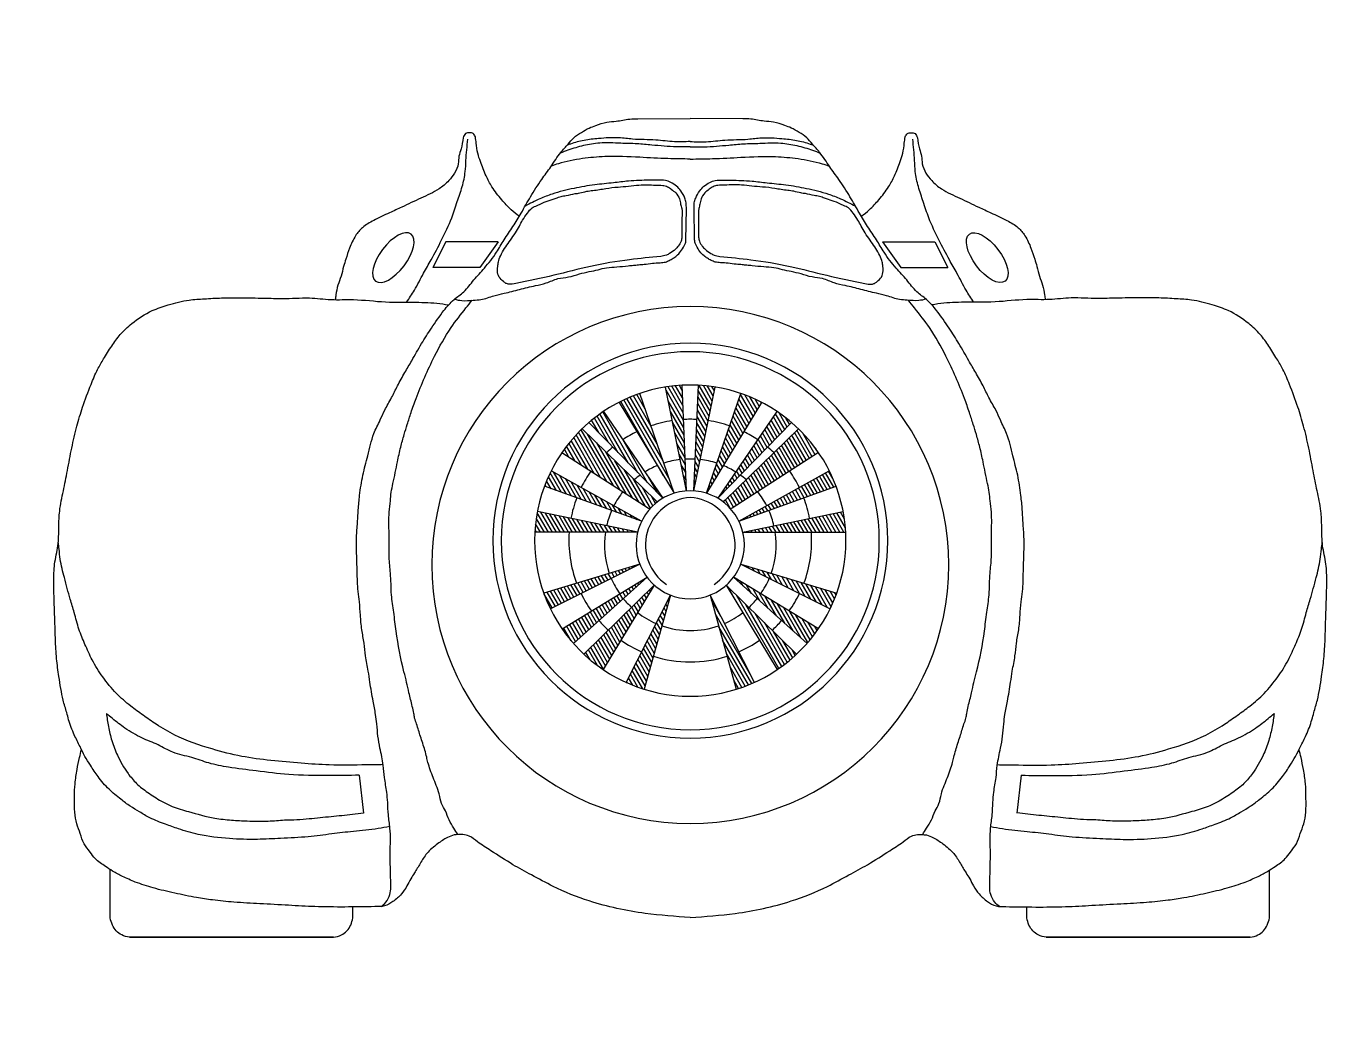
# Paper-space layout 'Layout1' of a CAD drawing. Header units: inches. Extents: x 0 to 10.5, y 0 to 8.
# The model-space entities are those that its viewports show. They can reach past a viewport. Long polylines and large blocks are cut down to what shows.
import ezdxf

# ---------------------------------------------------------------- set-up
doc = ezdxf.new("R2010")
doc.units = ezdxf.units.IN
doc.header["$MEASUREMENT"] = 0
doc.layers.add('$VPORT', color=7, linetype='Continuous')
doc.layers.add('Batmobile', color=7, linetype='Continuous')
doc.layers.get('$VPORT').off()
pattern_1 = [(120, (-623.92912, -27.08226), (-0.21650635, -0.125), [])]

# ---------------------------------------------------------------- blocks, each defined once
blk = doc.blocks.new('A$C385C0268')
at = {"layer": 'Batmobile'}
h = blk.add_hatch(dxfattribs=at)
h.set_pattern_fill('ANSI31', color=256, scale=2, angle=75, style=0)
h.set_pattern_definition(pattern_1)
h.paths.add_polyline_path([(44.578, 24.743), (41.369, 18.436, 0.031214), (42.681, 17.938)])
h.paths.add_polyline_path([(43.404, 25.466), (38.324, 20.469, 0.039775), (39.721, 19.356)])
h.paths.add_polyline_path([(42.883, 26.033), (36.737, 22.314, 0.029824), (37.561, 21.256)])
h.paths.add_polyline_path([(42.356, 26.987), (35.422, 24.881, 0.027366), (35.901, 23.747)])
h.paths.add_polyline_path([(34.959, 30.789, 0.033551), (34.776, 29.292), (42.206, 29.292)])
h.paths.add_polyline_path([(35.962, 33.743, 0.027418), (35.469, 32.614), (42.487, 30.08)])
h.paths.add_polyline_path([(39.739, 38.022, 0.029483), (38.684, 37.22), (44.022, 31.749, -0.00015), (44.024, 31.75)])
h.paths.add_polyline_path([(42.353, 39.321, 0.036164), (40.858, 38.683), (44.845, 32.114)])
h.paths.add_polyline_path([(45.411, 39.915, 0.026854), (44.211, 39.787), (45.739, 32.282)])
h.paths.add_polyline_path([(47.805, 39.787, 0.026854), (46.605, 39.915), (46.277, 32.282)])
h = blk.add_hatch(dxfattribs=at)
h.set_pattern_fill('ANSI31', color=256, scale=2, angle=75, style=0)
h.set_pattern_definition(pattern_1)
h.paths.add_polyline_path([(51.158, 38.683, 0.036164), (49.663, 39.321), (47.171, 32.114)])
h.paths.add_polyline_path([(53.332, 37.22, 0.029483), (52.277, 38.022), (47.992, 31.75, -0.00015), (47.994, 31.749)])
h.paths.add_polyline_path([(56.547, 32.614, 0.027418), (56.054, 33.743), (49.529, 30.08)])
h = blk.add_hatch(dxfattribs=at)
h.set_pattern_fill('ANSI31', color=256, scale=2, angle=75, style=0)
h.set_pattern_definition(pattern_1)
h.paths.add_polyline_path([(38.194, 36.774, 0.050411), (36.733, 35.046), (42.984, 31.043), (43.082, 30.974, -0.048257), (43.633, 31.487), (43.484, 31.62)])
h.paths.add_polyline_path([(55.283, 35.046, 0.050411), (53.822, 36.774), (48.532, 31.62), (48.39, 31.482, -0.047009), (48.927, 30.982), (49.032, 31.043)])
h = blk.add_hatch(dxfattribs=at)
h.set_pattern_fill('ANSI31', color=256, scale=2, angle=75, style=0)
h.set_pattern_definition(pattern_1)
h.paths.add_polyline_path([(49.66, 26.987), (56.115, 23.747, 0.027366), (56.594, 24.881)])
h.paths.add_polyline_path([(49.133, 26.033), (54.455, 21.256, 0.029824), (55.279, 22.314)])
h.paths.add_polyline_path([(48.613, 25.466), (52.295, 19.356, 0.039775), (53.692, 20.469)])
h.paths.add_polyline_path([(57.057, 30.789), (49.81, 29.292), (57.24, 29.292, 0.033551)])
h.paths.add_polyline_path([(47.438, 24.743), (49.335, 17.938, 0.031214), (50.647, 18.436)])
for p, q in [((42.213, 59.184), (46.008, 59.207)), ((49.804, 59.184), (46.008, 59.207)), ((28.334, 50.298), (27.397, 48.425)), ((32.117, 50.298), (28.334, 50.298)), ((32.117, 50.298), (30.793, 48.425)), ((59.899, 50.298), (61.223, 48.425)), ((59.899, 50.298), (63.682, 50.298)), ((63.682, 50.298), (64.62, 48.425)), ((30.793, 48.425), (27.397, 48.425)), ((61.223, 48.425), (64.62, 48.425)), ((44.845, 32.114), (42.353, 39.321)), ((45.739, 32.282), (44.211, 39.787)), ((45.739, 32.282), (45.411, 39.915)), ((46.277, 32.282), (46.605, 39.915)), ((46.277, 32.282), (47.805, 39.787)), ((47.171, 32.114), (49.663, 39.321)), ((40.858, 38.683), (44.845, 32.114)), ((51.158, 38.683), (47.171, 32.114)), ((38.684, 37.22), (44.022, 31.749)), ((39.739, 38.022), (44.024, 31.75)), ((52.277, 38.022), (47.992, 31.75)), ((53.332, 37.22), (47.994, 31.749)), ((38.194, 36.774), (43.484, 31.62)), ((53.822, 36.774), (48.532, 31.62)), ((36.733, 35.046), (42.984, 31.043)), ((55.283, 35.046), (49.032, 31.043)), ((42.487, 30.08), (35.962, 33.743)), ((49.529, 30.08), (56.054, 33.743)), ((42.487, 30.08), (35.469, 32.614)), ((49.529, 30.08), (56.547, 32.614)), ((43.484, 31.62), (43.633, 31.487)), ((48.532, 31.62), (48.39, 31.482)), ((42.206, 29.292), (34.959, 30.789)), ((42.984, 31.043), (43.082, 30.974)), ((49.032, 31.043), (48.927, 30.982)), ((49.81, 29.292), (57.057, 30.789)), ((42.206, 29.292), (34.776, 29.292)), ((49.81, 29.292), (57.24, 29.292)), ((42.356, 26.987), (35.422, 24.881)), ((42.356, 26.987), (35.901, 23.747)), ((49.66, 26.987), (56.115, 23.747)), ((49.66, 26.987), (56.594, 24.881)), ((36.737, 22.314), (42.883, 26.033)), ((42.883, 26.033), (37.561, 21.256)), ((55.279, 22.314), (49.133, 26.033)), ((49.133, 26.033), (54.455, 21.256)), ((38.324, 20.469), (43.404, 25.466)), ((43.404, 25.466), (39.721, 19.356)), ((53.692, 20.469), (48.613, 25.466)), ((48.613, 25.466), (52.295, 19.356)), ((41.369, 18.436), (44.578, 24.743)), ((44.578, 24.743), (42.681, 17.938)), ((50.647, 18.436), (47.438, 24.743)), ((47.438, 24.743), (49.335, 17.938)), ((22.084, 11.72), (22.393, 8.98)), ((69.932, 11.72), (69.624, 8.98)), ((4.079, 1.403), (4.079, 4.897)), ((87.874, 1.403), (87.874, 4.857)), ((21.619, 1.403), (21.619, 2.196)), ((70.334, 1.403), (70.334, 2.197)), ((20.22, 0), (5.479, 0)), ((5.479, 0), (20.22, 0)), ((71.734, 0), (86.475, 0)), ((86.475, 0), (71.734, 0))]:
    blk.add_line(p, q, dxfattribs=at)
for centre, radius, start, end in [((46.008, 26.927), 18.685, 90, 270), ((46.008, 26.927), 18.685, 270, 90), ((46.008, 28.683), 14.274, 90, 270), ((46.008, 28.683), 14.274, 270, 90), ((46.008, 28.68), 13.665, 90, 270), ((46.008, 28.68), 13.665, 270, 90), ((46.008, 28.683), 11.248, 90, 270), ((46.008, 28.683), 11.248, 270, 90), ((46.008, 28.683), 8.774, 98.54078, 108.92953), ((46.008, 28.683), 8.774, 90, 93.20566), ((46.008, 28.683), 8.774, 86.79434, 90), ((46.008, 28.683), 8.774, 71.07047, 81.45922), ((46.008, 28.683), 8.774, 116.11348, 123.74065), ((46.008, 28.683), 8.774, 56.25935, 63.88652), ((46.008, 28.683), 8.774, 129.59144, 133.51229), ((46.008, 28.683), 8.774, 46.48771, 50.40856), ((46.008, 28.382), 6.205, 96.75262, 107.95816), ((46.008, 28.382), 6.205, 90, 93.39541), ((46.008, 28.382), 6.205, 86.60459, 90), ((46.008, 28.382), 6.205, 72.04184, 83.24738), ((46.008, 28.683), 8.774, 145.03504, 153.9916), ((46.008, 28.382), 6.205, 125.67651, 130.58575), ((46.008, 28.382), 6.205, 112.51643, 121.92237), ((46.008, 28.382), 6.205, 58.07763, 67.48357), ((46.008, 28.382), 6.205, 49.41425, 54.32349), ((46.008, 28.683), 8.774, 26.0084, 34.96496), ((46.008, 28.683), 8.774, 159.37634, 169.45764), ((46.008, 28.382), 6.205, 141.71681, 152.92867), ((46.008, 28.382), 3.909, 90, 270), ((46.204, 28.368), 3.434, 93.26795, 236.05778), ((46.008, 28.382), 3.909, 270, 90), ((45.812, 28.368), 3.434, 303.94222, 86.73205), ((46.008, 28.382), 6.205, 27.07133, 38.28319), ((46.008, 28.683), 8.774, 10.54236, 20.62366), ((46.008, 28.382), 6.205, 156.43421, 167.19688), ((46.008, 28.382), 6.205, 12.80312, 23.56579), ((46.008, 28.683), 8.774, 176.01971, 200.56429), ((46.008, 28.382), 6.205, 171.56166, 199.41419), ((46.008, 28.382), 6.205, 340.58581, 8.43834), ((46.008, 28.683), 8.774, 339.43571, 3.98029), ((46.008, 28.382), 6.205, 203.02798, 214.7965), ((46.008, 28.382), 6.205, 325.2035, 336.97202), ((46.008, 28.683), 8.774, 205.85119, 215.42531), ((46.008, 28.683), 8.774, 324.57469, 334.14881), ((46.008, 28.382), 6.205, 218.77244, 226.85612), ((46.008, 28.382), 6.205, 313.14388, 321.22756), ((46.008, 28.683), 8.774, 221.15809, 227.57997), ((46.008, 28.382), 6.205, 232.20724, 246.50019), ((46.008, 28.382), 6.205, 293.49981, 307.79276), ((46.008, 28.683), 8.774, 312.42003, 318.84191), ((46.008, 28.382), 6.205, 250.72076, 270), ((46.008, 28.382), 6.205, 270, 289.27924), ((46.008, 28.683), 8.774, 235.19888, 246.38004), ((46.008, 28.683), 8.774, 293.61996, 304.80112), ((46.008, 28.683), 8.774, 252.3357, 270), ((46.008, 28.683), 8.774, 270, 287.6643)]:
    blk.add_arc(centre, radius, start, end, dxfattribs=at)
at = {"layer": 'Batmobile', "extrusion": (0, 0, -1)}
blk.add_ellipse((24.543, 49.148), major_axis=(-1.288, -1.701), ratio=0.457684, dxfattribs=at)
at = {"layer": 'Batmobile'}
blk.add_ellipse((67.473, 49.148), major_axis=(1.288, -1.701), ratio=0.457684, dxfattribs=at)
for points in [[(24.135, 9.757), (24.068, 10.49), (23.908, 11.551), (23.816, 12.439), (23.58, 13.677), (23.433, 14.54), (23.348, 15.428), (23.26, 16.114), (23.083, 17.069), (22.852, 18.452), (22.73, 19.249), (22.536, 20.352), (22.431, 21.261), (22.267, 22.241), (22.166, 23.297), (22.09, 24.257), (21.997, 25.005), (21.93, 26.468), (21.891, 27.755), (21.88, 28.808), (21.944, 29.855), (22.008, 30.912), (22.109, 31.955), (22.343, 33.417), (22.693, 34.825), (23.138, 36.421), (23.592, 37.408), (23.92, 38.112), (24.419, 39.024), (24.848, 39.882), (25.376, 40.838), (25.875, 41.694), (26.586, 42.928), (27.294, 44.045), (28.206, 45.326), (28.932, 46.115), (29.629, 46.685), (30.363, 47.531), (31.122, 48.391), (32.001, 49.538), (32.548, 50.435), (33.193, 51.388), (33.785, 52.371), (34.462, 53.552), (35.267, 54.8), (35.926, 55.72), (36.66, 56.762), (37.177, 57.351), (37.595, 57.813), (38.142, 58.208), (38.705, 58.521), (39.177, 58.703), (39.982, 58.949), (40.656, 59.012), (41.628, 59.169), (42.213, 59.184)], [(67.881, 9.757), (67.948, 10.49), (68.108, 11.551), (68.2, 12.439), (68.437, 13.677), (68.583, 14.54), (68.668, 15.428), (68.756, 16.114), (68.933, 17.069), (69.164, 18.452), (69.286, 19.249), (69.48, 20.352), (69.585, 21.261), (69.749, 22.241), (69.85, 23.297), (69.926, 24.257), (70.019, 25.005), (70.086, 26.468), (70.125, 27.755), (70.136, 28.808), (70.072, 29.855), (70.008, 30.912), (69.907, 31.955), (69.674, 33.417), (69.323, 34.825), (68.878, 36.421), (68.424, 37.408), (68.096, 38.112), (67.597, 39.024), (67.169, 39.882), (66.64, 40.838), (66.141, 41.694), (65.43, 42.928), (64.722, 44.045), (63.81, 45.326), (63.084, 46.115), (62.387, 46.685), (61.654, 47.531), (60.894, 48.391), (60.015, 49.538), (59.468, 50.435), (58.824, 51.388), (58.232, 52.371), (57.554, 53.552), (56.749, 54.8), (56.09, 55.72), (55.356, 56.762), (54.839, 57.351), (54.422, 57.813), (53.874, 58.208), (53.312, 58.521), (52.839, 58.703), (52.034, 58.949), (51.36, 59.012), (50.388, 59.169), (49.804, 59.184)], [(30.472, 57.878), (30.313, 58.115), (30.053, 58.184), (29.758, 58.115), (29.589, 57.814)], [(61.544, 57.878), (61.703, 58.115), (61.963, 58.184), (62.258, 58.115), (62.428, 57.814)], [(25.507, 45.921), (26.071, 46.793), (26.729, 48.016), (27.279, 48.983), (28.031, 50.423), (28.764, 52.024), (29.166, 53.199), (29.52, 54.284), (29.741, 55.37), (29.795, 56.175), (29.927, 57.707)], [(33.651, 52.138), (33.066, 52.607), (32.377, 53.338), (31.674, 54.266), (31.245, 55.068), (30.844, 56.088), (30.647, 56.699), (30.535, 57.429), (30.472, 57.878)], [(58.365, 52.138), (58.95, 52.607), (59.639, 53.338), (60.342, 54.266), (60.771, 55.068), (61.172, 56.088), (61.369, 56.699), (61.481, 57.429), (61.544, 57.878)], [(66.51, 45.921), (65.945, 46.793), (65.287, 48.016), (64.737, 48.983), (63.985, 50.423), (63.253, 52.024), (62.85, 53.199), (62.496, 54.284), (62.275, 55.37), (62.222, 56.175), (62.089, 57.707)], [(37.683, 53.775), (38.019, 53.823), (38.52, 53.946), (38.964, 54.005), (39.439, 54.069), (39.899, 54.149), (40.784, 54.255), (41.553, 54.321), (42.297, 54.394), (42.905, 54.416), (43.51, 54.39), (44.013, 54.375), (44.362, 54.277), (44.635, 54.095), (44.956, 53.822), (45.223, 53.394), (45.31, 53.02), (45.391, 52.698), (45.405, 52.035)], [(45.721, 53.117), (45.616, 53.449), (45.325, 53.971), (45.017, 54.316), (44.596, 54.579), (44.21, 54.728), (43.623, 54.75)], [(46.295, 53.117), (46.4, 53.449), (46.691, 53.971), (46.999, 54.316), (47.421, 54.579), (47.806, 54.728), (48.393, 54.75)], [(54.334, 53.775), (53.997, 53.823), (53.496, 53.946), (53.052, 54.005), (52.577, 54.069), (52.117, 54.149), (51.232, 54.255), (50.463, 54.321), (49.719, 54.394), (49.111, 54.416), (48.506, 54.39), (48.003, 54.375), (47.654, 54.277), (47.381, 54.095), (47.06, 53.822), (46.793, 53.394), (46.706, 53.02), (46.626, 52.698), (46.611, 52.035)], [(34.929, 52.912), (35.155, 53.022), (35.745, 53.262), (36.303, 53.442), (36.665, 53.575), (37.049, 53.642), (37.683, 53.775)], [(57.087, 52.912), (56.861, 53.022), (56.271, 53.262), (55.713, 53.442), (55.351, 53.575), (54.967, 53.642), (54.334, 53.775)], [(32.682, 47.286), (32.508, 47.419), (32.193, 47.743), (32.069, 48.197), (32.101, 48.596), (32.158, 48.938), (32.367, 49.43), (32.67, 49.924), (33.009, 50.416), (33.37, 50.939), (33.654, 51.429), (33.888, 51.857), (34.238, 52.363), (34.574, 52.745), (34.929, 52.912)], [(45.569, 50.007), (45.657, 50.193), (45.693, 50.517), (45.701, 51.04), (45.717, 51.664), (45.725, 52.38), (45.721, 53.117)], [(46.447, 50.007), (46.36, 50.193), (46.323, 50.517), (46.315, 51.04), (46.299, 51.664), (46.291, 52.38), (46.295, 53.117)], [(59.335, 47.286), (59.508, 47.419), (59.823, 47.743), (59.947, 48.197), (59.916, 48.596), (59.858, 48.938), (59.649, 49.43), (59.346, 49.924), (59.007, 50.416), (58.646, 50.939), (58.362, 51.429), (58.128, 51.857), (57.778, 52.363), (57.442, 52.745), (57.087, 52.912)], [(45.405, 52.035), (45.405, 50.634)], [(46.611, 52.035), (46.611, 50.634)], [(45.405, 50.634), (45.343, 50.338), (45.139, 49.977), (44.935, 49.752), (44.516, 49.449), (44.279, 49.333), (43.875, 49.238)], [(46.611, 50.634), (46.673, 50.338), (46.877, 49.977), (47.081, 49.752), (47.5, 49.449), (47.737, 49.333), (48.141, 49.238)], [(44.768, 49.099), (45.015, 49.279), (45.307, 49.585), (45.569, 50.007)], [(47.248, 49.099), (47.001, 49.279), (46.709, 49.585), (46.447, 50.007)], [(30.324, 46.073), (30.877, 46.118), (31.819, 46.392), (32.556, 46.572), (33.672, 46.849), (34.817, 47.126), (35.598, 47.315), (36.444, 47.63), (37.206, 47.749), (37.999, 47.965), (38.704, 48.135), (39.346, 48.269), (39.958, 48.42), (40.702, 48.478), (41.523, 48.561), (41.908, 48.593), (42.254, 48.632), (42.681, 48.664), (43.268, 48.744), (43.82, 48.783), (44.21, 48.831), (44.492, 48.946), (44.768, 49.099)], [(43.875, 49.238), (41.622, 48.998), (38.792, 48.513), (36.148, 47.871), (33.392, 47.286)], [(61.692, 46.073), (61.139, 46.118), (60.197, 46.392), (59.46, 46.572), (58.344, 46.849), (57.199, 47.126), (56.418, 47.315), (55.572, 47.63), (54.81, 47.749), (54.017, 47.965), (53.312, 48.135), (52.67, 48.269), (52.058, 48.42), (51.314, 48.478), (50.493, 48.561), (50.108, 48.593), (49.762, 48.632), (49.335, 48.664), (48.748, 48.744), (48.197, 48.783), (47.806, 48.831), (47.524, 48.946), (47.248, 49.099)], [(48.141, 49.238), (50.394, 48.998), (53.224, 48.513), (55.868, 47.871), (58.624, 47.286)], [(33.392, 47.286), (32.898, 47.228), (32.682, 47.286)], [(58.624, 47.286), (59.118, 47.228), (59.335, 47.286)], [(29.209, 7.433), (28.925, 7.883), (28.578, 8.492), (28.309, 9.135), (28.033, 9.666), (27.858, 10.369), (27.652, 10.978), (27.425, 11.546), (27.216, 12.111), (27.043, 12.651), (26.954, 13.023), (26.67, 14.028), (26.507, 14.519), (26.222, 15.426), (26.085, 15.856), (26.025, 16.191), (25.916, 16.702), (25.791, 17.204), (25.674, 17.69), (25.506, 18.437), (25.315, 19.195), (24.746, 22.135), (24.571, 23.503), (24.411, 24.764), (24.376, 25.567), (24.333, 26.338), (24.245, 27.475), (24.245, 28.107), (24.245, 28.685), (24.245, 29.186)], [(62.807, 7.433), (63.091, 7.883), (63.438, 8.492), (63.707, 9.135), (63.983, 9.666), (64.158, 10.369), (64.365, 10.978), (64.591, 11.546), (64.801, 12.111), (64.973, 12.651), (65.062, 13.023), (65.346, 14.028), (65.51, 14.519), (65.794, 15.426), (65.932, 15.856), (65.991, 16.191), (66.1, 16.702), (66.225, 17.204), (66.342, 17.69), (66.51, 18.437), (66.701, 19.195), (67.271, 22.135), (67.445, 23.503), (67.605, 24.764), (67.64, 25.567), (67.683, 26.338), (67.771, 27.475), (67.771, 28.107), (67.771, 28.685), (67.771, 29.186)], [(22.084, 11.72), (19.844, 11.698), (16.98, 11.771), (14.634, 12.033), (12.632, 12.299), (11.201, 12.605), (9.97, 12.998), (8.613, 13.385), (7.537, 13.914), (6.374, 14.418), (5.139, 15.135), (4.242, 15.813), (3.802, 16.195)], [(69.932, 11.72), (72.172, 11.698), (75.036, 11.771), (77.382, 12.033), (79.384, 12.299), (80.815, 12.605), (82.046, 12.998), (83.403, 13.385), (84.479, 13.914), (85.642, 14.418), (86.877, 15.135), (87.774, 15.813), (88.215, 16.195)], [(1.506, 10.04), (1.506, 10.716)], [(90.51, 10.04), (90.51, 10.716)], [(23.205, 2.22), (18.876, 2.22), (16.975, 2.314), (14.896, 2.428), (13.022, 2.543), (11.469, 2.7), (10.321, 2.869), (8.738, 3.196), (7.191, 3.571), (5.892, 4), (4.962, 4.405), (4.255, 4.785), (3.729, 5.13), (2.998, 5.692), (2.624, 6.168), (2.189, 6.768), (1.911, 7.497), (1.663, 8.211), (1.515, 9.038), (1.506, 10.04)], [(23.665, 2.226), (23.995, 2.535), (24.291, 3.092), (24.352, 4.152), (24.326, 5.252), (24.311, 6.081), (24.332, 7.013), (24.301, 7.881), (24.183, 8.862), (24.135, 9.757)], [(68.352, 2.226), (68.021, 2.535), (67.725, 3.092), (67.665, 4.152), (67.69, 5.252), (67.705, 6.081), (67.684, 7.013), (67.716, 7.881), (67.833, 8.862), (67.881, 9.757)], [(68.811, 2.22), (73.14, 2.22), (75.042, 2.314), (77.12, 2.428), (78.994, 2.543), (80.547, 2.7), (81.695, 2.869), (83.278, 3.196), (84.825, 3.571), (86.124, 4), (87.054, 4.405), (87.761, 4.785), (88.287, 5.13), (89.018, 5.692), (89.392, 6.168), (89.828, 6.768), (90.105, 7.497), (90.354, 8.211), (90.501, 9.038), (90.51, 10.04)], [(28.933, 7.403), (28.464, 7.22), (27.748, 6.763), (26.968, 6.064), (26.481, 5.336), (26.072, 4.662), (25.81, 4.229), (25.527, 3.711), (25.125, 3.136), (24.519, 2.585), (23.906, 2.268), (23.205, 2.22)], [(46.008, 1.435), (42.758, 1.73), (38.705, 2.628), (36.096, 3.681), (34.538, 4.51), (33.191, 5.253), (31.593, 6.263), (30.626, 6.907), (30.024, 7.318), (29.578, 7.435), (28.933, 7.403)], [(46.008, 1.435), (49.258, 1.73), (53.311, 2.628), (55.92, 3.681), (57.478, 4.51), (58.825, 5.253), (60.424, 6.263), (61.39, 6.907), (61.992, 7.318), (62.438, 7.435), (63.083, 7.403)], [(63.083, 7.403), (63.552, 7.22), (64.268, 6.763), (65.048, 6.064), (65.535, 5.336), (65.944, 4.662), (66.206, 4.229), (66.489, 3.711), (66.891, 3.136), (67.497, 2.585), (68.111, 2.268), (68.811, 2.22)], [(5.479, 0), (4.91, 0.17), (4.236, 0.886), (4.079, 1.403)], [(20.22, 0), (20.789, 0.17), (21.463, 0.886), (21.619, 1.403)], [(71.734, 0), (71.165, 0.17), (70.491, 0.886), (70.334, 1.403)], [(86.475, 0), (87.044, 0.17), (87.718, 0.886), (87.874, 1.403)]]:
    blk.add_spline(points, degree=3, dxfattribs=at)
for points, knots in [([(29.589, 57.814), (29.553, 57.542), (29.493, 57.09), (29.245, 56.49), (29.281, 55.87), (28.994, 55.26), (28.528, 54.637), (27.718, 53.974), (26.511, 53.456), (25.325, 52.871), (24.182, 52.35), (23.21, 51.902), (22.328, 51.398), (21.738, 50.684), (21.386, 49.884), (21.14, 49.129), (20.922, 48.457), (20.797, 47.811), (20.511, 47.153), (20.41, 46.575), (20.359, 46.223), (20.343, 46.109)], [0, 0, 0, 0, 0.818315, 1.364598, 1.917337, 2.635549, 3.324568, 4.251142, 5.731395, 7.244538, 8.222515, 9.496873, 10.466311, 11.230823, 12.228726, 13.067751, 13.616011, 14.348568, 15.03447, 15.754311, 16.100051, 16.100051, 16.100051, 16.100051]), ([(46.008, 57.15), (45.676, 57.151), (44.746, 57.154), (43.464, 57.255), (42.124, 57.403), (40.869, 57.403), (39.571, 57.498), (38.294, 57.261), (37.338, 56.999), (36.789, 56.774), (36.603, 56.691)], [0, 0, 0, 0, 0.994922, 2.791012, 3.85497, 5.035148, 6.556236, 7.737102, 8.90982, 9.521038, 9.521038, 9.521038, 9.521038]), ([(46.008, 57.54), (45.625, 57.525), (44.79, 57.491), (43.407, 57.707), (42.063, 57.659), (40.694, 57.864), (39.519, 57.771), (38.338, 57.664), (37.595, 57.444), (37.198, 57.315), (37.125, 57.29)], [0, 0, 0, 0, 1.14799, 2.50192, 4.178423, 5.167287, 6.636504, 7.698321, 8.718004, 8.950237, 8.950237, 8.950237, 8.950237]), ([(46.008, 57.54), (46.391, 57.525), (47.226, 57.491), (48.609, 57.707), (49.953, 57.659), (51.322, 57.864), (52.497, 57.771), (53.678, 57.664), (54.421, 57.444), (54.818, 57.315), (54.892, 57.29)], [0, 0, 0, 0, 1.14799, 2.50192, 4.178423, 5.167287, 6.636504, 7.698321, 8.718004, 8.950237, 8.950237, 8.950237, 8.950237]), ([(46.008, 57.15), (46.34, 57.151), (47.27, 57.154), (48.552, 57.255), (49.892, 57.403), (51.147, 57.403), (52.446, 57.498), (53.723, 57.261), (54.678, 56.999), (55.227, 56.774), (55.413, 56.691)], [0, 0, 0, 0, 0.994922, 2.791012, 3.85497, 5.035148, 6.556236, 7.737102, 8.90982, 9.521038, 9.521038, 9.521038, 9.521038]), ([(62.428, 57.814), (62.463, 57.542), (62.523, 57.09), (62.771, 56.49), (62.735, 55.87), (63.022, 55.26), (63.488, 54.637), (64.299, 53.974), (65.506, 53.456), (66.691, 52.871), (67.834, 52.35), (68.806, 51.902), (69.688, 51.398), (70.278, 50.684), (70.63, 49.884), (70.876, 49.129), (71.094, 48.457), (71.22, 47.811), (71.505, 47.153), (71.607, 46.575), (71.657, 46.223), (71.673, 46.109)], [0, 0, 0, 0, 0.818315, 1.364598, 1.917337, 2.635549, 3.324568, 4.251142, 5.731395, 7.244538, 8.222515, 9.496873, 10.466311, 11.230823, 12.228726, 13.067751, 13.616011, 14.348568, 15.03447, 15.754311, 16.100051, 16.100051, 16.100051, 16.100051]), ([(46.008, 56.277), (45.469, 56.283), (44.252, 56.296), (42.198, 56.416), (40.133, 56.503), (38.16, 56.331), (36.862, 56.07), (36.129, 55.826), (35.959, 55.768)], [0, 0, 0, 0, 1.616515, 3.650087, 6.173887, 7.804639, 9.585193, 10.124402, 10.124402, 10.124402, 10.124402]), ([(46.008, 56.277), (46.547, 56.283), (47.764, 56.296), (49.818, 56.416), (51.883, 56.503), (53.857, 56.331), (55.154, 56.07), (55.887, 55.826), (56.057, 55.768)], [0, 0, 0, 0, 1.616515, 3.650087, 6.173887, 7.804639, 9.585193, 10.124402, 10.124402, 10.124402, 10.124402]), ([(43.623, 54.75), (43.431, 54.752), (42.998, 54.755), (42.304, 54.724), (41.436, 54.687), (40.365, 54.539), (39.046, 54.427), (37.566, 54.161), (36.238, 53.839), (35.054, 53.391), (34.419, 53.056), (34.064, 52.863)], [0, 0, 0, 0, 0.577099, 1.29859, 2.084579, 3.182504, 4.539192, 6.051685, 7.689655, 8.630445, 9.841705, 9.841705, 9.841705, 9.841705]), ([(48.393, 54.75), (48.585, 54.752), (49.018, 54.755), (49.712, 54.724), (50.581, 54.687), (51.652, 54.539), (52.97, 54.427), (54.45, 54.161), (55.778, 53.839), (56.962, 53.391), (57.597, 53.056), (57.952, 52.863)], [0, 0, 0, 0, 0.577099, 1.29859, 2.084579, 3.182504, 4.539192, 6.051685, 7.689655, 8.630445, 9.841705, 9.841705, 9.841705, 9.841705]), ([(24.289, 8.017), (24.008, 7.961), (23.138, 7.786), (21.728, 7.67), (20.046, 7.479), (18.301, 7.229), (16.505, 7.165), (14.604, 7.051), (12.613, 7.112), (10.689, 7.336), (9.161, 7.776), (8.007, 8.205), (7.036, 8.559), (6.218, 9.059), (5.5, 9.482), (4.769, 10.036), (3.954, 10.711), (3.213, 11.542), (2.693, 12.376), (2.228, 13.084), (1.881, 13.84), (1.433, 14.699), (1.121, 15.528), (0.906, 16.38), (0.664, 17.116), (0.505, 17.996), (0.345, 18.993), (0.185, 20.185), (0.117, 21.451), (0.083, 22.75), (0.036, 24.125), (-0.01, 25.573), (0.009, 27.013), (0.356, 28.315), (0.357, 29.605), (0.396, 30.938), (0.704, 32.285), (1, 33.802), (1.283, 35.373), (1.642, 36.903), (2.101, 38.44), (2.617, 39.801), (3.099, 40.981), (3.639, 41.888), (4.164, 42.743), (4.808, 43.638), (5.772, 44.533), (6.934, 45.302), (8.371, 45.771), (9.626, 46.112), (10.932, 46.165), (12.165, 46.254), (13.611, 46.223), (15.078, 46.242), (16.74, 46.149), (18.353, 46.302), (20.058, 46.065), (21.899, 46.166), (24.009, 45.88), (26.161, 45.948), (27.691, 45.879), (28.398, 45.752), (28.539, 45.725)], [0, 0, 0, 0, 0.858934, 2.661322, 4.236366, 5.940247, 7.943554, 9.622572, 11.650441, 13.916359, 15.411338, 16.405137, 17.613838, 18.49645, 19.273971, 20.115027, 21.243066, 22.445355, 23.434468, 24.189885, 24.98047, 25.925273, 27.09614, 27.625162, 28.562196, 29.416992, 30.302028, 31.59495, 33.020558, 34.101855, 35.495642, 37.146242, 38.452651, 39.794408, 41.156581, 42.306189, 43.787499, 45.282812, 46.947809, 48.575072, 49.995574, 51.755017, 52.941787, 53.812096, 54.91702, 55.953361, 57.105317, 58.84939, 60.077938, 61.62579, 62.731071, 63.985522, 65.336046, 67.064772, 68.386607, 70.326683, 71.896454, 73.526004, 75.837341, 78.25706, 79.980223, 80.412762, 80.412762, 80.412762, 80.412762]), ([(24.245, 29.186), (24.224, 29.707), (24.193, 30.502), (24.334, 31.496), (24.378, 32.189), (24.532, 32.866), (24.689, 33.598), (24.858, 34.482), (25.058, 35.402), (25.309, 36.301), (25.564, 37.13), (25.84, 38.005), (26.246, 39.146), (26.804, 40.511), (27.609, 42.238), (28.56, 43.949), (29.571, 45.229), (30.09, 45.879), (30.239, 46.065)], [0, 0, 0, 0, 1.560782, 2.379717, 3.004808, 3.641973, 4.458153, 5.253058, 6.339713, 7.282094, 8.050705, 8.941653, 10.035212, 11.684823, 13.36176, 15.751763, 17.533942, 18.247457, 18.247457, 18.247457, 18.247457]), ([(28.966, 46.144), (29.138, 46.1), (29.584, 45.999), (30.043, 46.045), (30.324, 46.073)], [0.149602, 0.149602, 0.149602, 0.149602, 0.67911, 1.518723, 1.518723, 1.518723, 1.518723]), ([(63.05, 46.144), (62.878, 46.1), (62.432, 45.999), (61.973, 46.045), (61.692, 46.073)], [0.149602, 0.149602, 0.149602, 0.149602, 0.67911, 1.518723, 1.518723, 1.518723, 1.518723]), ([(67.771, 29.186), (67.792, 29.707), (67.823, 30.502), (67.682, 31.496), (67.638, 32.189), (67.485, 32.866), (67.327, 33.598), (67.158, 34.482), (66.958, 35.402), (66.708, 36.301), (66.452, 37.13), (66.176, 38.005), (65.77, 39.146), (65.212, 40.511), (64.407, 42.238), (63.456, 43.949), (62.445, 45.229), (61.926, 45.879), (61.777, 46.065)], [0, 0, 0, 0, 1.560782, 2.379717, 3.004808, 3.641973, 4.458153, 5.253058, 6.339713, 7.282094, 8.050705, 8.941653, 10.035212, 11.684823, 13.36176, 15.751763, 17.533942, 18.247457, 18.247457, 18.247457, 18.247457]), ([(67.727, 8.017), (68.008, 7.961), (68.878, 7.786), (70.288, 7.67), (71.971, 7.479), (73.715, 7.229), (75.511, 7.165), (77.412, 7.051), (79.404, 7.112), (81.328, 7.336), (82.855, 7.776), (84.009, 8.205), (84.98, 8.559), (85.798, 9.059), (86.516, 9.482), (87.247, 10.036), (88.062, 10.711), (88.803, 11.542), (89.323, 12.376), (89.788, 13.084), (90.135, 13.84), (90.583, 14.699), (90.895, 15.528), (91.111, 16.38), (91.352, 17.116), (91.511, 17.996), (91.672, 18.993), (91.831, 20.185), (91.899, 21.451), (91.933, 22.75), (91.98, 24.125), (92.026, 25.573), (92.007, 27.013), (91.66, 28.315), (91.659, 29.605), (91.62, 30.938), (91.313, 32.285), (91.016, 33.802), (90.733, 35.373), (90.374, 36.903), (89.915, 38.44), (89.4, 39.801), (88.917, 40.981), (88.377, 41.888), (87.852, 42.743), (87.208, 43.638), (86.244, 44.533), (85.082, 45.302), (83.645, 45.771), (82.39, 46.112), (81.084, 46.165), (79.851, 46.254), (78.405, 46.223), (76.938, 46.242), (75.276, 46.149), (73.664, 46.302), (71.958, 46.065), (70.118, 46.166), (68.007, 45.88), (65.855, 45.948), (64.325, 45.879), (63.618, 45.752), (63.477, 45.725)], [0, 0, 0, 0, 0.858934, 2.661322, 4.236366, 5.940247, 7.943554, 9.622572, 11.650441, 13.916359, 15.411338, 16.405137, 17.613838, 18.49645, 19.273971, 20.115027, 21.243066, 22.445355, 23.434468, 24.189885, 24.98047, 25.925273, 27.09614, 27.625162, 28.562196, 29.416992, 30.302028, 31.59495, 33.020558, 34.101855, 35.495642, 37.146242, 38.452651, 39.794408, 41.156581, 42.306189, 43.787499, 45.282812, 46.947809, 48.575072, 49.995574, 51.755017, 52.941787, 53.812096, 54.91702, 55.953361, 57.105317, 58.84939, 60.077938, 61.62579, 62.731071, 63.985522, 65.336046, 67.064772, 68.386607, 70.326683, 71.896454, 73.526004, 75.837341, 78.25706, 79.980223, 80.412762, 80.412762, 80.412762, 80.412762]), ([(23.809, 12.486), (23.411, 12.479), (22.113, 12.458), (20.136, 12.426), (17.829, 12.586), (15.717, 12.778), (13.548, 13.043), (11.222, 13.658), (9.11, 14.367), (7.506, 15.321), (6.463, 16.051), (5.476, 16.76), (4.46, 17.652), (3.536, 18.787), (2.778, 19.982), (2.26, 21.161), (1.782, 22.289), (1.51, 23.408), (1.125, 24.644), (0.783, 25.929), (0.474, 27.131), (0.394, 27.994), (0.345, 28.401), (0.324, 28.563)], [0.285702, 0.285702, 0.285702, 0.285702, 1.482341, 4.178001, 6.213781, 8.414216, 10.545917, 12.75489, 15.626654, 17.185253, 18.334708, 19.445597, 20.831622, 22.375828, 23.819588, 25.062565, 26.23406, 27.489164, 28.509204, 30.117643, 31.480065, 32.222456, 32.711975, 32.711975, 32.711975, 32.711975]), ([(68.207, 12.486), (68.606, 12.479), (69.903, 12.458), (71.88, 12.426), (74.187, 12.586), (76.299, 12.778), (78.468, 13.043), (80.794, 13.658), (82.906, 14.367), (84.51, 15.321), (85.553, 16.051), (86.54, 16.76), (87.556, 17.652), (88.48, 18.787), (89.238, 19.982), (89.756, 21.161), (90.234, 22.289), (90.506, 23.408), (90.892, 24.644), (91.233, 25.929), (91.543, 27.131), (91.622, 27.994), (91.671, 28.401), (91.692, 28.563)], [0.285702, 0.285702, 0.285702, 0.285702, 1.482341, 4.178001, 6.213781, 8.414216, 10.545917, 12.75489, 15.626654, 17.185253, 18.334708, 19.445597, 20.831622, 22.375828, 23.819588, 25.062565, 26.23406, 27.489164, 28.509204, 30.117643, 31.480065, 32.222456, 32.711975, 32.711975, 32.711975, 32.711975]), ([(3.802, 16.195), (3.843, 15.876), (3.931, 15.21), (4.184, 14.189), (4.618, 13.032), (5.234, 11.992), (5.971, 11.075), (6.824, 10.445), (7.681, 9.884), (8.661, 9.385), (9.973, 9.033), (11.386, 8.614), (12.82, 8.473), (14.108, 8.398), (15.392, 8.373), (16.585, 8.496), (17.573, 8.504), (18.694, 8.602), (20.033, 8.743), (21.346, 8.87), (22.125, 8.975), (22.389, 9.011)], [0, 0, 0, 0, 0.966423, 2.013928, 3.148525, 4.660931, 5.621605, 6.65441, 7.823172, 8.697476, 9.936285, 11.886398, 13.106632, 14.247037, 15.760428, 16.950773, 17.839219, 18.723638, 20.323056, 21.880448, 22.680452, 22.680452, 22.680452, 22.680452]), ([(88.215, 16.195), (88.173, 15.876), (88.085, 15.21), (87.833, 14.189), (87.399, 13.032), (86.782, 11.992), (86.045, 11.075), (85.192, 10.445), (84.335, 9.884), (83.355, 9.385), (82.043, 9.033), (80.63, 8.614), (79.196, 8.473), (77.908, 8.398), (76.624, 8.373), (75.432, 8.496), (74.443, 8.504), (73.323, 8.602), (71.983, 8.743), (70.67, 8.87), (69.891, 8.975), (69.627, 9.011)], [0, 0, 0, 0, 0.966423, 2.013928, 3.148525, 4.660931, 5.621605, 6.65441, 7.823172, 8.697476, 9.936285, 11.886398, 13.106632, 14.247037, 15.760428, 16.950773, 17.839219, 18.723638, 20.323056, 21.880448, 22.680452, 22.680452, 22.680452, 22.680452]), ([(1.506, 10.716), (1.518, 10.851), (1.559, 11.325), (1.66, 12.09), (1.837, 12.904), (1.953, 13.384), (2, 13.576)], [0, 0, 0, 0, 0.407053, 1.426846, 2.310739, 2.906462, 2.906462, 2.906462, 2.906462]), ([(90.51, 10.716), (90.498, 10.851), (90.457, 11.325), (90.356, 12.09), (90.179, 12.904), (90.063, 13.384), (90.016, 13.576)], [0, 0, 0, 0, 0.407053, 1.426846, 2.310739, 2.906462, 2.906462, 2.906462, 2.906462])]:
    blk.add_open_spline(points, degree=3, knots=knots, dxfattribs=at)

msp = doc.modelspace()

# ---------------------------------------------------------------- block references
at = {"layer": 'Batmobile'}
msp.add_blockref('A$C385C0268', (398.521, 25.259), dxfattribs=at)

psp = doc.layouts.get("Layout1")

# ---------------------------------------------------------------- viewports
at = {"layer": '$VPORT'}
psp.add_viewport(center=(5.249, 4.003), size=(10.527, 8.03019), view_center_point=(444.184, 54.787), view_height=72.69201, dxfattribs=at)

doc.saveas('drawing.dxf')
